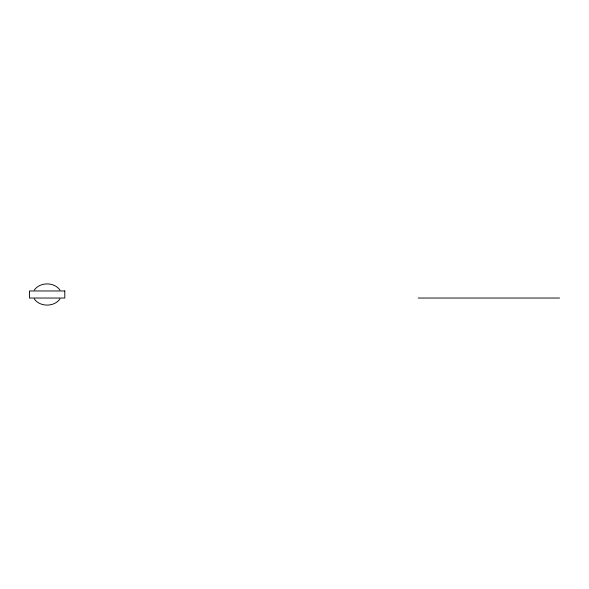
<?xml version="1.0" encoding="UTF-8"?>
<svg xmlns="http://www.w3.org/2000/svg" width="589" height="589" viewBox="0 0 589 589"><rect width="100%" height="100%" fill="white"/><g stroke="black" fill="none" stroke-linecap="round" stroke-linejoin="round"><path stroke-width="0.88" d="M59.99 298.873C54.321 307.163 39.919 307.163 34.25 298.873M34.265 290.105C39.942 281.844 54.298 281.844 59.975 290.105M418.19 298.034L559.55 298.034M64.79 290.966L29.45 290.966L29.45 298.034L64.79 298.034L64.79 290.966"/></g></svg>
